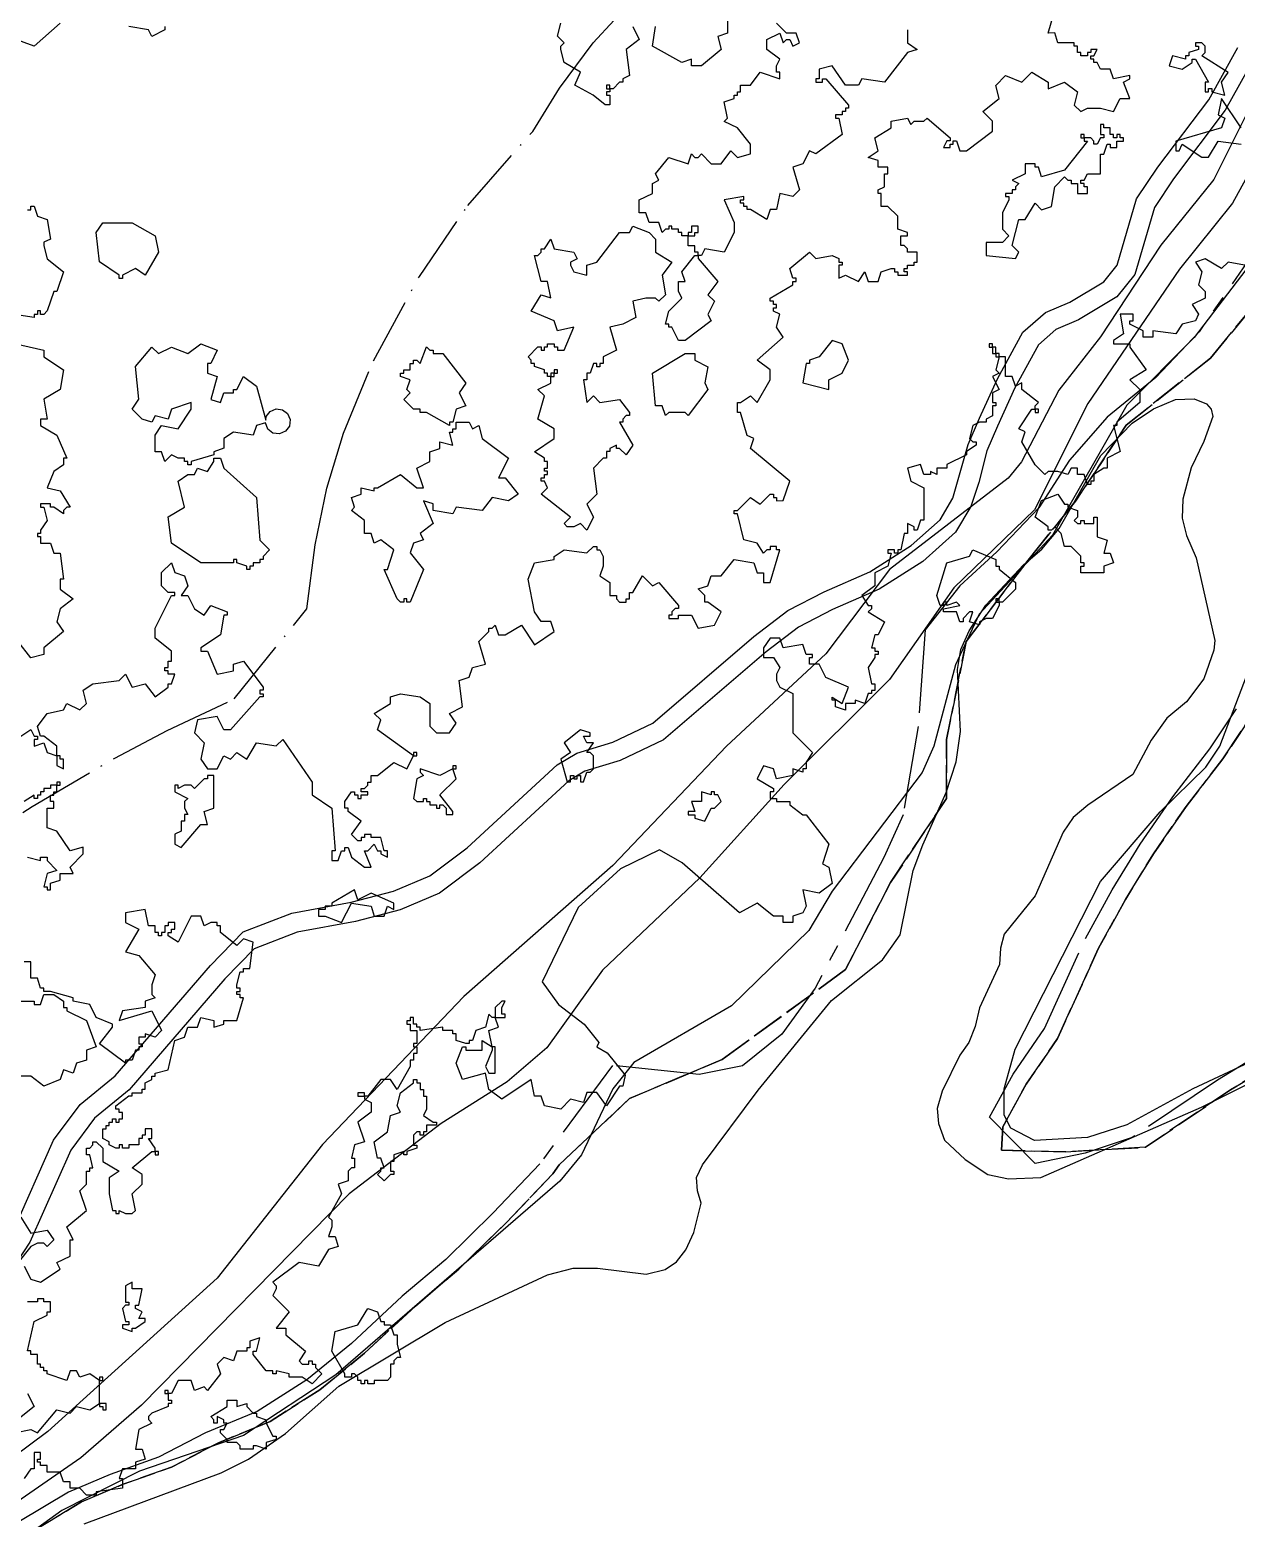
# Model space of a CAD drawing. Header units: metres. Extents: x -400 to 800, y -650 to 500.
# Drawn here: x 237.1 to 329.3, y -586.3 to -472.5 of the extents above; entities that cross this region are included whole.
import ezdxf

# ---------------------------------------------------------------- set-up
doc = ezdxf.new("R2010")
doc.units = ezdxf.units.M
doc.header["$LTSCALE"] = 2
for name, pattern in [('DASHDOT', [3.556, 2.54, -0.508, 0, -0.508]), ('DASHED', [1.524, 1.27, -0.254]), ('PHANTOM', [6.35, 3.175, -0.635, 0.635, -0.635, 0.635, -0.635])]:
    doc.linetypes.add(name, pattern=pattern)
for name, color, linetype in [('SITE-FLOOD-LIMIT', 5, 'DASHED'), ('SITE-PATH', 84, 'CONTINUOUS'), ('SITE-PROPERTY', 7, 'PHANTOM'), ('SITE-SETBACK-WATER', 1, 'DASHDOT'), ('SITE-TREE-CANOPY', 94, 'CONTINUOUS'), ('SITE-WATER-EDGE', 5, 'CONTINUOUS'), ('TOPO-CONTOUR-MAJOR', 8, 'CONTINUOUS'), ('TOPO-CONTOUR-MINOR', 9, 'CONTINUOUS')]:
    doc.layers.add(name, color=color, linetype=linetype)

msp = doc.modelspace()

# ---------------------------------------------------------------- linework, layer by layer
at = {"layer": 'SITE-FLOOD-LIMIT'}
for points in [[(237.27, -587.32), (241.06, -585.04), (244.25, -583.69), (247.94, -582.37), (251.53, -580.51), (255.48, -578.89), (259.27, -576.46), (262.69, -573.67), (266.57, -570.08), (269.89, -567.24), (273.51, -563.7), (277.08, -559.95), (277.55, -559.28), (282.94, -554.21), (290.02, -551.21), (299.45, -544.35), (302.88, -537.7), (307.17, -531.26), (307.17, -526.76), (308.67, -519.26), (313.39, -513.04), (317.03, -508.53), (320.89, -502.74), (327.33, -497.6), (332.47, -491.38)], [(332.47, -491.38), (327.33, -497.6), (320.89, -502.74), (317.03, -508.53), (313.39, -513.04), (308.67, -519.26), (307.17, -526.76), (307.17, -531.26), (302.88, -537.7), (299.45, -544.35), (290.02, -551.21), (282.94, -554.21), (277.55, -559.28), (277.08, -559.95), (273.51, -563.7), (269.89, -567.24), (266.57, -570.08), (262.69, -573.67), (259.27, -576.46), (255.48, -578.89), (251.53, -580.51), (247.94, -582.37), (244.25, -583.69), (241.06, -585.04), (237.27, -587.32)], [(330.33, -525.17), (328.28, -528.24), (325.47, -531.88), (322.97, -535.51), (320.83, -538.99), (318.78, -542.72), (315.65, -549.62), (313.25, -553.1), (311.46, -556.37), (311.37, -558.16), (316.23, -558.28), (322.36, -557.93), (328.87, -553.53), (331.95, -551.67)], [(331.95, -551.67), (328.87, -553.53), (322.36, -557.93), (316.23, -558.28), (311.37, -558.16), (311.46, -556.37), (313.25, -553.1), (315.65, -549.62), (318.78, -542.72), (320.83, -538.99), (322.97, -535.51), (325.47, -531.88), (328.28, -528.24), (330.33, -525.17)]]:
    msp.add_lwpolyline(points, dxfattribs=at)
at = {"layer": 'SITE-PATH'}
for points in [[(235.78, -564.47), (238.92, -557.39), (240.95, -554.66), (243.63, -552.48), (250.91, -544.04), (253.4, -541.47), (257.12, -540.03), (261.67, -539.2), (264.91, -538.34), (267.67, -537.19), (270.53, -535.04), (277.41, -528.69), (278.91, -527.81), (281.66, -526.95), (284.72, -525.51), (292.44, -518.89), (295.04, -516.9), (297.81, -515.47), (301.31, -513.94), (304.45, -511.94), (306.68, -509.96), (307.65, -508.31), (308.82, -504.21), (309.68, -502.2), (311.05, -499.2), (312.99, -495.63), (314.72, -494.13), (316.58, -493.34), (319.18, -491.78), (320.2, -490.49), (321.68, -485.44), (323.31, -483.01), (327.2, -477.85), (329.42, -473.85)], [(330.66, -474.72), (328.47, -478.65), (324.52, -483.89), (323.05, -486.08), (321.56, -491.21), (320.19, -492.93), (317.26, -494.69), (315.52, -495.42), (314.18, -496.59), (312.39, -499.87), (311.05, -502.8), (310.24, -504.69), (309.64, -507.12), (309.01, -508.94), (307.85, -510.92), (305.36, -513.14), (302.02, -515.27), (298.45, -516.82), (295.84, -518.17), (293.39, -520.05), (285.54, -526.78), (282.21, -528.36), (279.52, -529.19), (278.3, -529.91), (271.5, -536.19), (268.42, -538.5), (265.4, -539.77), (261.99, -540.67), (257.53, -541.48), (254.25, -542.75), (252.01, -545.05), (244.69, -553.55), (242.04, -555.71), (240.23, -558.14), (237.11, -565.18), (234.85, -568.64)]]:
    msp.add_lwpolyline(points, dxfattribs=at)
at = {"layer": 'SITE-PROPERTY'}
for points in [[(332.58, -486.68), (326.47, -495.59), (323.16, -499.08), (319.43, -502.12), (316.57, -505.4), (314.22, -509.04), (311, -512.42), (308.18, -515), (305.53, -518.38), (305, -525.76), (303.85, -532.52), (302.36, -535.79), (297.13, -545.76), (294.58, -549.29), (291.56, -551.71), (288.26, -552.36), (281.64, -551.67), (276.08, -559.2), (272.52, -562.95), (268.9, -566.5), (265.57, -569.32), (261.7, -572.93), (258.27, -575.71), (254.48, -578.13), (250.54, -579.76), (246.94, -581.62), (243.25, -582.94), (240.06, -584.29), (236.27, -586.56)], [(330.95, -550.92), (327.87, -552.79), (321.36, -557.17), (317.76, -558.38), (313.95, -559.18), (310.46, -555.62), (312.26, -552.34), (314.66, -548.86), (317.79, -541.97), (319.83, -538.24), (321.97, -534.76), (324.47, -531.13), (327.29, -527.48), (329.33, -524.41)]]:
    msp.add_lwpolyline(points, dxfattribs=at)
at = {"layer": 'SITE-SETBACK-WATER'}
msp.add_lwpolyline([(230.55, -536.32), (237.28, -531.87), (243.59, -528.18), (247.61, -526.06), (252.73, -523.65), (258.27, -516.78), (258.9, -511.87), (259.8, -507.55), (261.07, -503.33), (263.36, -497.81), (266.88, -491.36), (270.58, -485.95), (275.55, -480.27), (277.59, -476.97), (280.17, -473.5), (285.44, -467.79)], dxfattribs=at)
at = {"layer": 'SITE-TREE-CANOPY'}
for points in [[(236.43, -526.51), (237.18, -526), (237.43, -526.51), (237.68, -526.51), (237.68, -526.76), (237.43, -526.76), (237.43, -527.26), (238.18, -527.01), (238.43, -527.75), (239.18, -528.01), (239.18, -527.26), (238.18, -526.51), (237.93, -526.51), (237.68, -525.76), (238.43, -524.76), (239.68, -524.5), (239.93, -524), (240.93, -524.5), (241.43, -524), (241.18, -523), (241.93, -522.51), (243.93, -522.26), (244.43, -521.76), (244.93, -522.76), (245.93, -522.5), (246.68, -523.5), (247.68, -522.76), (247.68, -522.5), (247.93, -522.5), (248.18, -521.76), (247.68, -521.76), (247.68, -521.51), (247.43, -521.51), (247.43, -521.26), (247.68, -521.26), (247.68, -520.76), (247.93, -520.76), (247.93, -520.01), (246.68, -519.01), (246.68, -518.25), (247.93, -515.76), (248.18, -515.76), (248.18, -515.51), (247.68, -515.51), (247.18, -515), (247.18, -514), (247.93, -513.26), (248.18, -514), (248.93, -514.26), (249.18, -515), (248.68, -515.76), (249.18, -515.76), (249.68, -516.76), (250.43, -517.25), (250.93, -516.51), (252.18, -517.01), (252.18, -517.25), (251.93, -517.25), (251.68, -518.75), (250.18, -519.75), (250.18, -520.01), (250.68, -520.01), (251.43, -521.76), (252.68, -521.51), (252.68, -521.01), (253.43, -520.76), (254.93, -522.76), (254.93, -523), (254.68, -523), (254.68, -523.26), (254.93, -523.26), (254.93, -523.5), (254.68, -523.5), (252.43, -526.01), (251.93, -526.01), (251.43, -525.01), (249.93, -525.26), (249.68, -526.26), (250.43, -527.01), (250.18, -528.25), (250.68, -529.01), (251.43, -529.01), (251.93, -528.01), (252.43, -528.25), (252.93, -527.75), (253.68, -528.25), (254.43, -527.01), (255.93, -527.25), (256.43, -526.75), (258.68, -530.01), (258.68, -531), (260.18, -532), (260.43, -535.26), (260.18, -535.26), (260.18, -536.01), (260.68, -536.01), (260.93, -535.26), (261.18, -535.26), (261.18, -535.01), (261.43, -535.01), (261.68, -535.75), (262.68, -536.51), (263.18, -536.51), (262.68, -535.26), (262.93, -535.26), (263.43, -534.76), (263.68, -535.26), (263.93, -535.26), (263.93, -535.51), (264.43, -535.75), (264.43, -535.26), (264.18, -535.26), (263.93, -534.26), (263.18, -534.26), (263.18, -534.01), (262.68, -534.01), (262.68, -534.26), (262.43, -534.26), (262.43, -534.51), (262.18, -534.51), (261.68, -534.01), (262.43, -533), (261.43, -532.26), (261.43, -532), (261.18, -532), (261.18, -531.5), (261.68, -530.76), (261.93, -530.76), (261.93, -531), (262.18, -531), (262.18, -531.26), (262.43, -531.26), (262.43, -531), (262.93, -531), (262.93, -530.76), (262.43, -530.76), (262.43, -530.51), (262.68, -530.51), (262.93, -530.26), (262.93, -530.01), (263.18, -530.01), (263.18, -529.51), (263.68, -529.51), (264.93, -528.51), (265.93, -529.01), (266.43, -528.01), (263.68, -526.01), (263.93, -525.26), (263.43, -524.76), (264.68, -524.01), (264.68, -523.5), (265.43, -523.26), (266.93, -523.5), (267.68, -524.01), (267.68, -525.75), (268.18, -526.25), (269.18, -526.25), (269.68, -525.51), (269.18, -524.76), (270.18, -524.26), (269.93, -522.26), (270.68, -522), (270.93, -521.26), (271.93, -521), (271.43, -519.26), (272.18, -518.51), (272.18, -518.26), (272.43, -518.26), (272.68, -518.01), (272.93, -518.76), (273.43, -518.76), (274.68, -518.01), (275.68, -519.51), (277.18, -518.51), (276.93, -517.75), (276.18, -517.75), (275.68, -517.01), (275.18, -514.51), (275.68, -513.26), (277.18, -513.01), (277.18, -512.76), (277.93, -512.26), (279.68, -512.5), (280.18, -512), (280.43, -512), (280.43, -512.26), (280.68, -512.26), (280.93, -512.76), (280.93, -513.51), (280.68, -514.26), (281.43, -514.75), (281.43, -515.75), (281.93, -515.75), (281.93, -516.01), (282.18, -516.25), (282.68, -516.25), (282.68, -516.01), (282.93, -516.01), (282.93, -515.51), (283.18, -515.51), (283.93, -514.25), (284.68, -515.01), (285.18, -514.75), (286.68, -516.51), (286.68, -516.75), (286.43, -516.75), (286.18, -517.01), (286.18, -517.26), (285.93, -517.26), (285.93, -517.51), (286.68, -517.51), (286.68, -517.26), (287.68, -517.26), (288.18, -518.26), (289.43, -518.01), (289.93, -517.01), (288.93, -516.25), (288.68, -516.25), (288.68, -515.75), (288.18, -515.25), (288.93, -515.01), (289.18, -514.25), (289.93, -514.25), (290.93, -513.01), (292.43, -513.26), (292.68, -514.01), (293.18, -514.01), (293.18, -514.75), (293.68, -514.75), (294.43, -512.26), (294.18, -512.26), (294.18, -512.01), (293.68, -512.01), (293.68, -512.26), (293.43, -512.26), (293.18, -512.51), (292.68, -511.76), (291.68, -511.5), (291.18, -509.5), (290.93, -509.5), (290.93, -509.26), (291.18, -509.26), (292.18, -508.26), (292.93, -508.76), (293.68, -508.01), (293.93, -508.01), (293.93, -508.26), (294.18, -508.26), (294.18, -508.51), (294.68, -508.5), (295.18, -507.01), (292.18, -504.51), (292.43, -503.76), (291.93, -503.51), (291.43, -501.76), (291.18, -501.76), (291.18, -501), (291.43, -501), (292.18, -500.5), (292.68, -501), (293.68, -499.26), (293.68, -498.51), (292.68, -497.76), (294.68, -496.01), (294.18, -495.25), (294.43, -494.25), (293.93, -494.01), (293.93, -493.76), (294.18, -493.76), (294.18, -493.51), (293.93, -493.51), (293.93, -493.26), (293.68, -493.26), (293.68, -493.01), (295.43, -492.01), (295.43, -491.76), (295.68, -491.76), (295.68, -491.5), (295.43, -491.5), (295.18, -490.76), (296.68, -489.5), (297.18, -490), (298.43, -489.76), (298.93, -490), (298.93, -490.26), (299.18, -490.26), (299.18, -490.5), (298.93, -490.5), (298.93, -491.5), (299.43, -491.26), (300.43, -491.76), (300.93, -491), (301.18, -491.76), (301.93, -491.76), (302.18, -491), (302.93, -490.76), (303.18, -490.76), (303.18, -491), (303.43, -491), (303.43, -491.26), (304.18, -491.26), (304.18, -491), (303.93, -491), (303.93, -490.76), (304.18, -490.76), (304.18, -490.5), (304.68, -490.5), (304.68, -490.26), (304.93, -490.26), (304.93, -489.5), (304.18, -489.5), (304.18, -489.26), (303.93, -489), (303.68, -489), (303.68, -488.26), (304.18, -488.26), (304.18, -488.01), (303.43, -487.76), (303.43, -486.76), (302.68, -486.01), (302.18, -486.01), (302.18, -485.01), (301.93, -485.01), (301.93, -484.75), (302.43, -484.51), (302.43, -483.51), (302.68, -483.51), (302.68, -483.01), (301.93, -483.01), (301.93, -482.51), (301.18, -482.26), (301.93, -481.76), (301.68, -480.76), (302.93, -480), (302.93, -479.5), (304.18, -479.26), (304.43, -479.76), (304.68, -479.5), (305.43, -479.5), (305.68, -479.26), (307.43, -480.76), (307.43, -481), (307.18, -481), (306.93, -481.51), (307.43, -481.51), (307.43, -481.26), (307.68, -481.26), (307.68, -481), (307.93, -481), (308.18, -481.76), (308.68, -481.76), (310.68, -480.26), (310.68, -479.5), (309.93, -478.76), (311.18, -477.76), (310.93, -476.76), (311.68, -476.01), (312.93, -476.51), (313.68, -475.75), (314.93, -476.51), (314.93, -477.01), (316.18, -476.51), (317.18, -477.26), (316.93, -478.26), (317.43, -478.76), (317.93, -478.5), (318.93, -478.5), (319.93, -478.76), (320.43, -477.76), (321.18, -477.76), (320.68, -476.51), (321.18, -476.26), (321.18, -476.01), (319.93, -476.26), (319.68, -475.51), (318.93, -475.51), (318.68, -475.01), (318.43, -475.01), (318.43, -474.75), (318.18, -474.75), (318.18, -474.51), (318.43, -474.51), (318.68, -474.01), (318.18, -474.01), (318.18, -474.25), (317.93, -474.25), (317.93, -474.51), (317.43, -474.51), (317.43, -474.25), (317.18, -474.25), (317.18, -473.75), (316.93, -473.75), (316.93, -473.51), (315.68, -473.51), (315.43, -472.75), (314.93, -472.76), (315.43, -471.01)], [(239.43, -472.01), (237.43, -473.76), (235.43, -473.01)], [(283.18, -472.26), (283.68, -473.26), (282.68, -474.01), (282.93, -476.01), (282.43, -476.25), (282.43, -476.51), (282.18, -476.51), (281.68, -477.01), (281.43, -477.01), (281.43, -477.25), (281.18, -477.25), (281.18, -477.51), (281.43, -477.51), (281.43, -478.25), (281.08, -478.25), (280.16, -477.51), (278.76, -476.73), (279.18, -475.75), (277.93, -475.01), (277.68, -474.01), (277.68, -473.76), (277.93, -473.5), (277.43, -473), (277.68, -472)], [(304.18, -472.51), (304.18, -473.51), (304.93, -474.01), (304.18, -474.25), (302.43, -476.51), (300.68, -476.25), (300.43, -476.75), (299.43, -476.75), (298.43, -475.25), (297.43, -475.51), (297.43, -476.25), (297.18, -476.25), (297.18, -476.51), (297.68, -476.51), (297.68, -476.25), (297.93, -476.25), (299.68, -478.26), (299.68, -478.51), (299.43, -478.51), (299.43, -478.76), (299.18, -478.76), (299.18, -479), (298.68, -479), (298.68, -479.26), (298.93, -479.26), (299.18, -480.5), (297.18, -482), (296.68, -481.76), (296.18, -482.76), (295.43, -483.01), (295.93, -484.75), (295.43, -485.25), (294.43, -485.01), (294.18, -486.25), (293.68, -486.25), (293.43, -487.01), (292.18, -486.25), (291.93, -486.25), (291.93, -486.01), (291.68, -486.01), (291.68, -485.75), (291.43, -485.75), (291.43, -485.51), (291.68, -485.51), (291.68, -485.25), (290.18, -485.51), (290.93, -487.25), (290.93, -488.01), (290.18, -489.5), (288.68, -489.26), (288.43, -489.76), (288.18, -489.76), (288.18, -489.5), (287.93, -489.5), (287.93, -489.01), (287.43, -489.01), (287.43, -488.26), (286.93, -488.26), (286.93, -488.01), (286.68, -488.01), (286.68, -487.75), (286.18, -487.75), (286.18, -487.51), (285.93, -487.51), (285.93, -487.75), (285.68, -487.75), (285.43, -488.01), (285.18, -487.25), (284.43, -487.25), (284.18, -486.51), (283.68, -486.51), (283.68, -485.51), (284.68, -485.01), (284.68, -484.26), (285.18, -484.01), (284.93, -483.51), (285.93, -482.26), (287.43, -482.76), (287.68, -482), (287.93, -482.26), (288.18, -482.26), (288.43, -482), (289.18, -482.76), (289.93, -482.76), (290.68, -481.76), (291.18, -482.26), (292.18, -482), (292.18, -481.26), (291.18, -480), (290.18, -479.51), (290.43, -479.26), (290.18, -478.01), (290.93, -477.76), (290.93, -477.51), (291.18, -477.51), (291.18, -477.25), (291.43, -477.25), (291.43, -476.75), (292.18, -476.75), (292.93, -475.75), (294.43, -476.25), (294.43, -475.75), (294.18, -475.75), (294.18, -475.25), (294.43, -474.75), (293.43, -474.01), (293.43, -473.26), (294.43, -472.76), (294.68, -473.51), (294.93, -473.26), (295.18, -473.26), (295.43, -473.76), (295.93, -473.51), (295.68, -472.76), (294.93, -472.76), (294.18, -472)], [(290.43, -471.76), (290.43, -472.76), (289.68, -473.01), (289.93, -474.01), (288.43, -475.25), (287.68, -475.25), (287.68, -474.76), (286.93, -475.01), (284.68, -473.76), (284.93, -472.26)], [(247.43, -472.26), (247.43, -472.51), (246.43, -473.01), (246.18, -472.51), (244.68, -472.26)], [(329.68, -480.01), (328.18, -477.76), (327.93, -479), (328.43, -479.26), (328.18, -480.01), (324.68, -481.01), (324.68, -481.76), (324.93, -481.76), (325.18, -481.26), (326.68, -482.25), (327.18, -482.25), (327.93, -481.01), (329.68, -481.26)], [(236.93, -486.26), (237.18, -486.26), (237.18, -486), (237.43, -486), (237.68, -486.76), (238.43, -487.01), (238.68, -488.51), (238.18, -488.75), (238.18, -489.01), (238.43, -490.01), (239.68, -491.01), (239.18, -492.51), (238.93, -492.51), (238.43, -494), (238.18, -494.26), (237.93, -494.26), (237.93, -494), (237.68, -494), (237.68, -494.26), (237.43, -494.26), (237.43, -494.5), (235.93, -494.26)], [(329.93, -490.51), (328.68, -490.26), (328.18, -490.76), (326.93, -490.01), (326.18, -490.26), (326.68, -491.01), (326.43, -492.01), (326.93, -492.51), (326.93, -493.01), (325.93, -493.51), (326.43, -494.25), (326.18, -494.76), (325.18, -495.01), (324.68, -495.76), (322.93, -495.51), (322.93, -496.01), (322.18, -496.01), (322.18, -495.51), (321.18, -495.01), (321.18, -494.75), (321.43, -494.75), (321.43, -494.25), (320.43, -494.25), (320.68, -495.76), (319.93, -496.26), (319.93, -496.51), (321.18, -496.51), (321.18, -496.76), (322.43, -498.5), (321.18, -499.26), (321.93, -500.01), (321.93, -501.01), (320.18, -502.51), (320.18, -502.75), (319.93, -502.75), (320.43, -504.75), (319.43, -505.26), (319.43, -506.01), (319.18, -506.01), (318.43, -506.51), (318.43, -507), (318.18, -507), (318.18, -507.26), (317.93, -507.26), (317.68, -506.51), (317.18, -506.51), (317.18, -506.01), (316.68, -506.01), (316.43, -506.51), (315.68, -506.26), (314.93, -506.26), (314.68, -506.51), (313.93, -505.76), (312.93, -504.01), (313.18, -503.25), (312.68, -503.01), (313.68, -501.51), (313.93, -501.51), (313.93, -501.26), (314.18, -501.01), (312.93, -500), (312.93, -499.5), (312.43, -499.76), (312.18, -499), (311.68, -499), (311.68, -497.5), (311.18, -497.5), (310.93, -498.5), (311.18, -498.76), (310.68, -499), (311.18, -500), (310.68, -500.26), (310.68, -501.01), (310.93, -501.01), (310.93, -501.26), (310.68, -501.26), (310.68, -502.01), (310.18, -502.26), (310.18, -502.51), (309.68, -502.51), (309.18, -502.75), (308.93, -503.75), (309.18, -504.01), (309.43, -504.01), (309.43, -504.25), (308.68, -504.75), (308.68, -505.01), (307.18, -505.75), (307.18, -506.01), (306.43, -506.01), (306.43, -506.51), (305.93, -506.26), (305.93, -506.51), (305.43, -506.51), (305.18, -505.75), (304.18, -506.01), (304.43, -507.01), (305.43, -507.51), (305.43, -510), (305.18, -510), (304.93, -510.76), (304.68, -510.76), (304.68, -510.5), (304.18, -510.26), (304.18, -511.01), (303.93, -511.01), (303.68, -512.26), (303.43, -512.26), (303.43, -512.51), (303.18, -512.51), (303.18, -512.26), (302.68, -512.26), (302.68, -512.51), (302.93, -512.51), (302.68, -513.51), (301.68, -514.01), (301.68, -515.01), (300.68, -515.75), (301.18, -516.51), (301.43, -516.51), (301.43, -516.76), (301.18, -517.01), (302.43, -517.76), (301.93, -518.76), (301.68, -518.76), (301.43, -519.76), (301.68, -519.76), (301.68, -520), (301.93, -520), (301.93, -520.26), (301.68, -520.26), (301.68, -520.5), (301.18, -521.26), (301.43, -522.51), (301.68, -522.51), (301.68, -523.01), (301.43, -523.01), (301.43, -523.25), (301.18, -523.25), (300.93, -524.01), (300.18, -523.75), (300.18, -524.01), (299.43, -524.01), (299.43, -524.51), (298.68, -524.25), (298.68, -523.75), (298.43, -523.75), (298.43, -523.51), (299.18, -524.01), (299.68, -522.76), (297.93, -522.01), (297.43, -521), (296.68, -521), (296.68, -520.5), (296.93, -520.5), (296.93, -520.26), (296.43, -520.26), (296.18, -519.5), (294.68, -519.76), (294.43, -519), (293.68, -519), (293.18, -519.76), (293.18, -520.5), (293.93, -520.5), (294.43, -521.26), (294.18, -521.76), (294.18, -522.26), (294.43, -522.76), (295.43, -523.25), (295.43, -526.26), (296.93, -527.76), (296.43, -528.5), (296.43, -529), (296.18, -529), (296.18, -529.26), (295.43, -529), (295.43, -529.5), (294.18, -529.76), (293.93, -529), (293.18, -528.76), (292.68, -529.76), (293.93, -530.5), (293.93, -530.76), (293.68, -530.76), (293.68, -531.26), (294.18, -531.26), (294.18, -531.51), (295.18, -531.51), (295.18, -531.76), (296.18, -532.51), (296.43, -532.51), (298.18, -534.75), (297.68, -536.26), (298.18, -536.51), (298.43, -537.76), (297.43, -538.5), (296.18, -538.26), (296.43, -539.5), (296.18, -540), (295.43, -540.26), (295.43, -540.76), (294.68, -540.76), (294.68, -540.26), (293.93, -540.26), (292.68, -539.26), (291.33, -540), (286.96, -536.18), (285.23, -535.19), (282.25, -536.65), (279.02, -539.6), (276.27, -545.29), (277.5, -547.02), (279.48, -548.51), (280.6, -549.93), (280.43, -550.26), (281.23, -550.72), (282.6, -552.43), (282.43, -553.26), (282.18, -553.26), (281.18, -554.75), (280.43, -553.75), (279.68, -553.75), (279.43, -554.51), (278.43, -554.25), (277.68, -555.01), (276.43, -554.75), (276.18, -554.01), (275.68, -554.01), (275.43, -552.76), (273.18, -554.25), (272.18, -553.51), (271.93, -552.26), (270.18, -552.76), (269.68, -551.5), (270.18, -550.26), (270.43, -550.26), (270.43, -550.5), (271.68, -550.5), (271.68, -549.76), (272.43, -550.26), (272.18, -549.01), (272.93, -548.76), (272.68, -548.01), (272.43, -548.01), (272.18, -547.76), (271.93, -548.76), (271.18, -549.01), (270.93, -549.76), (270.68, -549.76), (270.68, -550), (270.43, -550), (269.68, -549.76), (269.68, -549.26), (269.43, -549.26), (269.43, -549.01), (268.68, -549.01), (268.68, -548.76), (266.93, -549.01), (266.93, -548.76), (266.68, -548.76), (266.68, -548.51), (266.43, -548.51), (266.43, -548.01), (266.18, -548.01), (266.18, -548.26), (265.93, -548.26), (265.93, -548.51), (266.18, -548.51), (266.18, -549.01), (266.68, -549.01), (266.68, -550), (266.43, -550), (266.43, -550.26), (266.68, -550.26), (266.68, -550.76), (266.43, -550.76), (266.43, -551.26), (266.18, -551.26), (266.18, -551.76), (265.18, -553.51), (264.68, -552.76), (263.93, -552.76), (262.93, -554.01), (262.68, -554.01), (262.68, -554.26), (263.18, -554.51), (263.18, -555.25), (262.18, -556.01), (262.68, -557.51), (261.93, -557.75), (261.68, -558.76), (261.93, -558.76), (261.93, -559.51), (261.68, -559.51), (261.43, -559.76), (261.43, -560.5), (260.68, -560.76), (260.93, -561.5), (259.93, -563.26), (260.18, -563.51), (260.18, -564.01), (259.93, -564.76), (260.43, -564.76), (260.68, -565.51), (259.93, -565.75), (259.18, -567.01), (257.68, -566.75), (255.68, -568.25), (255.93, -568.51), (255.93, -568.76), (255.68, -569.26), (256.93, -570.5), (255.93, -571.76), (256.68, -571.76), (256.68, -572.26), (258.18, -573.51), (257.68, -574.26), (257.93, -574.51), (258.43, -574.51), (258.43, -574.26), (258.68, -574.26), (258.68, -574.51), (258.93, -574.51), (258.93, -574.76), (259.43, -575.25), (258.68, -576.01), (257.93, -575.51), (256.93, -575.51), (256.93, -575.25), (255.93, -575.01), (255.93, -575.25), (255.68, -575.25), (255.68, -575.01), (255.18, -575.01), (254.18, -573.76), (254.18, -573.51), (254.43, -573.51), (254.68, -572.5), (253.93, -572.76), (253.93, -573.26), (253.68, -573.26), (253.68, -573.51), (252.93, -573.51), (252.68, -574.26), (251.93, -574.01), (251.43, -574.51), (251.68, -575.26), (250.68, -576.51), (250.43, -576.25), (249.68, -576.51), (249.43, -575.75), (248.43, -575.75), (247.93, -576.75), (247.68, -576.75), (247.68, -577.25), (247.93, -577.25), (247.93, -577.51), (247.68, -577.51), (247.68, -577.75), (246.43, -578.25), (246.18, -578.51), (246.18, -578.75), (246.43, -579.01), (245.43, -579.51), (245.18, -581), (245.68, -581), (245.93, -581.76), (245.18, -582), (245.18, -582.5), (244.18, -582.5), (243.93, -583.26), (244.18, -583.26), (244.18, -584), (242.18, -584.26), (242.18, -584.51), (241.43, -584.51), (240.93, -584), (240.18, -584), (240.18, -583.5), (239.68, -583.5), (239.43, -582.76), (238.43, -582.76), (238.43, -582.26), (237.93, -582.26), (237.93, -582), (237.68, -582), (237.68, -581.76), (237.93, -581.76), (237.93, -581.26), (237.43, -581.26), (237.43, -582.5), (237.18, -582.5), (236.68, -583.26)], [(235.93, -496.5), (238.18, -497.01), (238.18, -497.51), (239.68, -498.51), (239.43, -500.01), (238.18, -500.75), (238.43, -502.26), (237.93, -502.26), (237.93, -502.76), (239.18, -503.5), (239.93, -505.26), (239.68, -505.26), (239.68, -505.76), (238.93, -506.26), (238.43, -507.51), (239.43, -507.76), (240.18, -509.01), (239.93, -509.01), (239.68, -509.25), (239.68, -509.51), (238.93, -509.01), (238.68, -509.01), (238.68, -508.75), (237.93, -508.75), (237.93, -509.01), (238.18, -509.01), (238.43, -510.01), (237.93, -510.75), (237.93, -511.01), (237.68, -511.01), (237.68, -511.25), (237.93, -511.25), (237.93, -511.76), (238.68, -511.76), (238.93, -512.51), (239.43, -512.51), (239.68, -514.5), (239.43, -514.5), (239.43, -515.26), (240.43, -516.01), (239.43, -516.76), (239.18, -517.76), (239.68, -518.51), (238.18, -519.75), (238.18, -520.25), (237.18, -520.51), (236.18, -519.25)], [(236.93, -535.76), (237.93, -536.01), (237.93, -535.76), (238.43, -535.76), (238.43, -536.01), (239.18, -536.76), (238.43, -537.01), (238.18, -538.01), (238.43, -538.01), (238.43, -538.25), (238.68, -538.25), (238.68, -537.75), (239.43, -537.51), (239.43, -537.01), (240.43, -537.01), (240.18, -536.51), (241.18, -535.51), (241.18, -535), (240.18, -535.26), (239.18, -533.76), (238.43, -533.5), (238.43, -532.01), (238.93, -532.01), (238.93, -531.51), (238.68, -531.51), (238.68, -531.01), (238.93, -531.01), (238.93, -530.76), (239.18, -530.76), (239.18, -530.25), (238.68, -530.25), (238.68, -530.51), (238.18, -530.51), (238.18, -530.76), (237.93, -530.76), (237.93, -531.01), (237.68, -531.01), (237.68, -531.26), (237.43, -531.26), (237.43, -531.01), (236.68, -531.51)], [(236.68, -567.01), (237.18, -568.01), (237.93, -568.25), (239.43, -567.25), (239.18, -566.75), (240.18, -566.26), (240.18, -565.01), (240.43, -565.01), (239.93, -564), (241.43, -562.76), (240.93, -561.26), (241.43, -560.76), (241.43, -559.75), (241.68, -559.75), (241.68, -559.51), (241.93, -559.51), (241.68, -558.51), (241.43, -558.51), (241.43, -558.01), (241.68, -558.01), (241.93, -557.75), (241.93, -557.51), (242.18, -557.51), (242.68, -558.01), (242.68, -559.01), (243.93, -559.76), (243.18, -560.26), (243.18, -561.5), (243.43, -562.76), (243.68, -562.76), (243.68, -563), (243.93, -563), (243.93, -562.76), (244.43, -563), (244.93, -563), (245.18, -562.76), (244.93, -561.5), (245.68, -560.76), (245.68, -560.01), (244.93, -559.51), (246.43, -558.25), (246.68, -558.25), (246.68, -558.01), (246.18, -557.25), (246.43, -557.25), (246.43, -556.51), (245.93, -556.51), (245.93, -557.01), (245.68, -557.01), (245.68, -557.25), (245.43, -557.25), (245.43, -557.75), (244.68, -557.75), (244.68, -558.01), (244.18, -558.01), (244.18, -557.75), (243.93, -557.75), (243.93, -558.01), (243.68, -558.01), (243.18, -557.75), (243.18, -557.51), (242.68, -557.25), (242.68, -556.51), (242.93, -556.51), (242.93, -556.26), (243.18, -556.26), (243.18, -556.01), (243.43, -556.01), (243.43, -555.76), (243.68, -555.76), (243.68, -556.01), (243.93, -556.01), (243.93, -555.76), (244.18, -555.76), (244.18, -555.26), (243.93, -555.26), (243.93, -555.01), (243.68, -555.01), (243.68, -554.76), (244.68, -554), (244.93, -554), (244.93, -553.76), (245.68, -553.76), (245.68, -553.5), (245.93, -553.5), (245.93, -553), (246.43, -552.76), (246.43, -552.5), (246.68, -552.5), (246.68, -552.26), (247.68, -552), (248.18, -549.76), (248.93, -549.51), (249.18, -548.75), (249.93, -548.75), (250.18, -548.01), (251.18, -548.25), (251.18, -548.75), (251.93, -548.51), (251.93, -548.25), (252.93, -548.25), (253.43, -546.51), (253.18, -546.51), (253.18, -546.25), (252.93, -546.25), (252.93, -546.01), (253.18, -546.01), (253.18, -545.76), (252.93, -545.76), (252.93, -545.51), (253.18, -544.51), (253.43, -544.51), (253.43, -544.26), (253.93, -544.26), (254.18, -542.26), (253.43, -542), (252.93, -542.5), (251.68, -541.5), (251.68, -541.01), (251.43, -541.01), (251.43, -540.76), (250.93, -540.76), (250.43, -541.01), (250.18, -540.26), (249.43, -540.26), (248.43, -542.26), (247.68, -541.76), (247.68, -541.51), (247.93, -541.51), (247.93, -541.26), (248.18, -541.26), (248.18, -540.76), (247.68, -540.76), (247.68, -541.01), (247.43, -541.01), (247.43, -541.51), (247.18, -541.51), (247.18, -541.76), (246.93, -541.76), (246.93, -541.51), (246.68, -541.51), (246.68, -541.01), (246.18, -541.01), (245.93, -539.75), (244.43, -540.01), (244.43, -540.76), (245.43, -541.26), (244.43, -543), (245.43, -543.26), (246.68, -544.76), (246.43, -545.51), (246.43, -546.26), (246.68, -546.51), (245.93, -546.75), (245.93, -547.25), (244.18, -547.51), (243.93, -548.25), (246.43, -547.51), (247.18, -549.01), (246.68, -549.51), (245.93, -549.25), (245.93, -549.51), (245.43, -549.51), (245.43, -550.01), (245.68, -550.01), (245.68, -550.26), (245.43, -550.26), (245.43, -550.51), (245.18, -550.51), (244.93, -551.26), (244.43, -551.26), (244.43, -551.51), (242.43, -550.01), (243.43, -548.75), (243.43, -548.51), (242.18, -548.01), (241.68, -547.01), (240.43, -546.76), (240.43, -546.51), (238.68, -546.01), (238.18, -546.01), (238.18, -545.76), (237.93, -545.76), (237.68, -545), (237.18, -545), (237.18, -543.76), (236.68, -543.76)], [(236.43, -546.76), (237.43, -546.76), (237.43, -547.01), (237.93, -547.01), (238.18, -546.26), (238.93, -546.26), (239.68, -546.76), (239.68, -547.25), (239.93, -547.25), (239.93, -547.51), (241.43, -548.25), (242.18, -550.26), (241.43, -550.51), (241.43, -551.26), (240.68, -551.51), (240.43, -552.26), (239.68, -552), (239.43, -552.76), (238.18, -553.26), (237.18, -552.5), (236.18, -552.5)], [(236.43, -563.26), (237.18, -564.5), (238.43, -564.26), (238.93, -565.01), (238.43, -565.51), (238.18, -565.26), (237.68, -565.26), (237.18, -565.51), (236.18, -566.76)], [(235.93, -579.75), (237.18, -579.51), (237.68, -579.76), (239.18, -578.01), (240.18, -578.25), (240.68, -577.75), (241.68, -578.01), (242.43, -577.51), (242.43, -575.76), (241.68, -575.26), (240.93, -575.51), (240.68, -575.01), (240.18, -575.01), (239.93, -575.76), (238.43, -575.26), (238.43, -575.01), (238.18, -575.01), (238.18, -574.76), (237.93, -574.76), (237.93, -574.5), (237.68, -574.5), (237.68, -573.76), (237.18, -573.76), (237.18, -573.5), (236.93, -573.5), (237.43, -571.26), (238.43, -570.76), (238.43, -570.51), (238.68, -570.51), (238.68, -569.75), (238.18, -569.75), (238.18, -569.51), (237.68, -569.51), (237.68, -569.75), (236.93, -569.75)], [(236.93, -576.75), (237.43, -577.75), (236.18, -578.75)]]:
    msp.add_lwpolyline(points, dxfattribs=at)
for points in [[(326.93, -474.25), (326.93, -473.75), (326.68, -473.51), (326.18, -473.51), (326.18, -473.75), (326.43, -473.75), (326.43, -474.01), (325.68, -474.25), (325.68, -474.51), (325.43, -474.51), (325.43, -474.75), (324.43, -474.51), (324.18, -475.26), (325.18, -475.51), (325.93, -475.01), (325.93, -474.75), (326.18, -474.75), (327.18, -476.51), (326.93, -476.51), (326.93, -477.26), (327.18, -477.26), (327.18, -477), (327.43, -477), (327.43, -477.26), (328.43, -477.5), (328.18, -476.51), (328.68, -475.76), (326.68, -474.51)], [(281.43, -476.75), (281.18, -476.75), (281.18, -477.01), (281.43, -477.01)], [(317.68, -481.01), (317.93, -481.01), (316.18, -483.25), (314.43, -483.75), (314.18, -483.01), (313.93, -483.01), (313.93, -482.75), (313.18, -482.75), (313.18, -483.51), (312.18, -484.01), (312.68, -484.25), (312.43, -484.51), (312.43, -484.75), (312.18, -484.75), (312.18, -485.01), (311.68, -485.01), (311.68, -485.25), (311.93, -485.25), (311.93, -485.51), (311.43, -486.51), (311.43, -487.76), (311.93, -488.26), (311.43, -488.76), (310.18, -488.76), (310.18, -489.76), (312.43, -490), (312.68, -489.5), (312.18, -489), (312.68, -487.01), (313.18, -487.01), (313.93, -485.76), (314.43, -486.26), (315.18, -486.01), (315.43, -484.51), (316.18, -483.75), (316.43, -484.01), (316.68, -484.01), (316.68, -484.25), (317.18, -484.25), (317.18, -485.01), (317.93, -485.01), (317.93, -484.51), (317.68, -484.51), (317.68, -484.25), (317.43, -484.25), (317.43, -484.01), (317.68, -484.01), (317.93, -483.51), (318.93, -483.51), (318.93, -482.01), (319.18, -482.01), (319.43, -481.26), (319.68, -481.26), (319.68, -481.51), (320.18, -481.51), (320.18, -481.01), (320.68, -481.01), (320.68, -480.76), (320.43, -480.76), (320.43, -480.51), (320.18, -480.51), (320.18, -480.76), (319.93, -480.76), (319.93, -480.51), (319.68, -480.51), (319.68, -480), (319.18, -480), (319.18, -479.76), (318.93, -479.76), (318.93, -480.51), (319.18, -480.51), (319.18, -480.76), (318.93, -480.76), (318.68, -481.26), (318.43, -481.26), (318.43, -481.01), (318.18, -480.76), (317.68, -480.76)], [(317.68, -480.5), (317.43, -480.5), (317.43, -480.76), (317.68, -480.76)], [(245.93, -491.26), (245.18, -490.75), (244.18, -491.26), (244.18, -491.51), (243.93, -491.51), (243.93, -491.26), (242.43, -490.25), (242.18, -488.01), (242.68, -487.26), (244.93, -487.26), (246.68, -488.25), (246.93, -489.51)], [(276.68, -499.01), (276.68, -498.76), (276.43, -498.76), (276.43, -498.51), (275.68, -498.25), (275.68, -498.01), (275.43, -498.01), (275.43, -497.75), (275.18, -497.51), (275.93, -496.75), (276.18, -496.75), (276.18, -497.01), (276.43, -497.01), (276.43, -496.75), (276.68, -496.75), (276.68, -496.51), (277.18, -496.51), (277.18, -496.75), (277.43, -496.75), (277.43, -497.01), (277.93, -497.01), (278.68, -495.25), (277.43, -495.51), (277.18, -494.76), (275.43, -494.01), (276.18, -492.76), (276.93, -493), (276.68, -491.76), (276.18, -491.76), (275.68, -489.76), (275.93, -489.76), (276.18, -489.51), (276.18, -489.26), (276.43, -489.26), (276.93, -488.51), (277.18, -489.26), (278.68, -489.51), (278.93, -490.01), (278.43, -490.26), (278.43, -490.5), (278.68, -491), (279.68, -491.26), (279.68, -490.5), (280.43, -490.26), (282.18, -488.01), (282.93, -488.01), (283.18, -487.51), (284.43, -488.01), (284.93, -488.51), (284.93, -489.51), (286.18, -490.26), (285.43, -491.26), (285.68, -492.76), (285.18, -493.26), (284.93, -493.01), (284.18, -493.01), (283.18, -493.26), (283.43, -494.51), (282.43, -495.01), (281.43, -495.25), (281.93, -497.01), (280.93, -497.51), (280.93, -498.01), (280.68, -498.01), (280.68, -498.26), (280.43, -498.26), (280.43, -498.01), (280.18, -498.01), (279.93, -498.76), (279.68, -498.76), (279.68, -499.26), (279.43, -499.26), (279.68, -501), (280.18, -500.5), (280.68, -501), (282.18, -500.76), (282.93, -501.76), (282.93, -502), (282.68, -502), (282.43, -502.26), (282.43, -502.5), (282.18, -502.5), (283.18, -504.26), (282.68, -505.01), (282.18, -504.51), (281.93, -504.51), (281.93, -504.26), (281.43, -504.51), (281.43, -504.75), (281.18, -504.75), (281.18, -505.25), (280.93, -505.25), (280.18, -506.01), (280.43, -508.01), (279.68, -508.76), (280.18, -509.76), (279.68, -510.76), (279.18, -510.26), (278.68, -510.5), (278.18, -510.5), (277.93, -510.26), (278.43, -509.76), (276.18, -508.01), (276.68, -507.51), (276.43, -507.01), (276.18, -507.01), (276.18, -506.75), (276.43, -506.75), (276.43, -506.51), (276.68, -506.51), (276.68, -506.25), (276.43, -506.25), (276.43, -506.01), (276.68, -506.01), (276.68, -505.51), (276.43, -505.51), (276.43, -505.25), (275.68, -504.76), (277.18, -503.76), (277.18, -503), (275.93, -502.26), (276.43, -500.5), (275.93, -500.01), (276.93, -499.51), (276.93, -499.01)], [(287.68, -488.26), (287.93, -488.26), (287.93, -488.01), (288.18, -488.01), (288.18, -487.51), (287.68, -487.51), (287.68, -488.01), (287.43, -488.01), (287.43, -488.26)], [(288.18, -490), (289.68, -491.76), (288.93, -492.76), (289.43, -493.26), (288.93, -494.26), (289.18, -494.75), (287.18, -496.25), (286.68, -496.25), (286.18, -495.25), (285.93, -495.25), (285.93, -495.01), (285.68, -495.01), (285.93, -494.01), (286.93, -493.01), (286.68, -492.5), (286.68, -491.76), (287.18, -491.76), (286.93, -491), (287.93, -489.76), (288.18, -489.76)], [(255.17, -502.07), (255.47, -501.68), (255.92, -501.49), (256.42, -501.55), (256.81, -501.85), (257.01, -502.3), (256.95, -502.8), (256.65, -503.19), (256.19, -503.39), (255.69, -503.33), (255.3, -503.03), (255.11, -502.54), (254.43, -502.76), (254.18, -503.5), (252.68, -503.26), (251.93, -503.76), (251.93, -504.5), (251.18, -504.76), (251.18, -505), (249.43, -505.51), (249.43, -505.76), (249.18, -505.76), (249.18, -505.51), (248.93, -505.51), (248.93, -505.26), (248.43, -505.26), (247.93, -505), (247.43, -505.5), (247.18, -504.76), (246.68, -504.76), (246.68, -503.5), (247.18, -502.76), (248.43, -503), (249.43, -501.51), (249.43, -501.01), (247.93, -501.51), (247.68, -502.26), (246.68, -502.01), (246.43, -502.51), (245.68, -502.26), (244.93, -501.51), (245.43, -500.75), (245.18, -498.25), (246.43, -496.76), (246.93, -497.26), (247.93, -496.76), (249.18, -497.26), (250.18, -496.51), (251.43, -497.01), (250.93, -498.01), (250.68, -498.01), (250.68, -498.75), (251.43, -499.01), (250.93, -500.76), (251.68, -501.01), (251.93, -500.25), (252.68, -500.25), (252.68, -500.01), (252.93, -500.01), (253.43, -499.01), (254.43, -499.75), (255.13, -502.34)], [(267.68, -497.01), (267.93, -497.01), (267.93, -497.25), (268.68, -497.25), (270.43, -499.51), (269.93, -500.26), (270.43, -501.26), (269.68, -501.5), (269.43, -502.5), (269.18, -502.5), (269.18, -502.76), (267.43, -501.76), (266.93, -501.76), (266.93, -501.5), (266.43, -501.5), (265.68, -500.76), (266.18, -500.26), (265.93, -500.01), (266.18, -499.26), (265.43, -499.01), (265.43, -498.75), (265.68, -498.75), (265.68, -498.51), (266.18, -498.51), (266.18, -498.01), (266.43, -498.01), (266.43, -497.75), (266.68, -497.75), (266.93, -498.01), (267.43, -496.75)], [(298.18, -500), (298.18, -499.26), (299.18, -498.76), (299.68, -497.76), (299.18, -496.51), (298.43, -496.25), (297.43, -497.51), (296.68, -497.76), (296.68, -498.01), (296.43, -498.01), (296.18, -499.5)], [(310.68, -496.51), (310.43, -496.51), (310.43, -496.76), (310.68, -496.76)], [(310.93, -496.76), (310.68, -496.76), (310.68, -497.26), (310.93, -497.26)], [(287.43, -502), (287.18, -501.76), (285.93, -501.76), (285.68, -502), (285.43, -501.26), (284.93, -501.26), (284.68, -498.76), (287.18, -497.25), (287.93, -497.25), (287.93, -497.76), (288.93, -498.26), (288.68, -499.5), (288.93, -500)], [(311.18, -497.26), (310.93, -497.26), (310.93, -497.5), (311.18, -497.5)], [(277.18, -499.01), (277.18, -498.76), (276.93, -498.76), (276.93, -499.01)], [(277.43, -498.76), (277.43, -498.51), (277.18, -498.51), (277.18, -498.76)], [(313.93, -501.76), (314.18, -501.76), (314.18, -501.51), (313.93, -501.51)], [(270.93, -503), (271.43, -502.76), (271.68, -503.76), (273.68, -505.25), (272.93, -506.75), (273.43, -506.75), (274.43, -508.01), (273.68, -508.51), (272.43, -508.25), (271.68, -509.26), (269.68, -509.01), (269.43, -509.51), (267.93, -509.26), (267.93, -508.75), (267.18, -508.51), (267.93, -510.26), (266.93, -511), (267.18, -511.5), (266.43, -511.76), (266.18, -512.5), (267.18, -513.76), (266.18, -516.25), (265.93, -516.25), (265.93, -516.01), (265.68, -516.01), (265.68, -516.25), (265.43, -516.25), (265.18, -516.01), (264.18, -513.76), (264.43, -513.76), (264.93, -512.26), (263.93, -511.5), (263.43, -511.76), (263.18, -511), (262.68, -511.01), (262.68, -510.01), (261.68, -509.25), (261.93, -509.01), (261.68, -508.25), (262.43, -508.01), (262.43, -507.51), (263.43, -507.75), (263.43, -507.51), (263.68, -507.51), (265.43, -506.51), (266.68, -507.51), (267.18, -507.51), (266.68, -506.01), (267.68, -505.51), (267.68, -504.76), (268.43, -504.51), (268.43, -504.01), (269.43, -504.26), (269.18, -503.26), (269.43, -503.26), (269.43, -503), (269.68, -503), (269.68, -502.5), (270.68, -502.5)], [(254.43, -508.25), (254.68, -511.51), (255.43, -512.26), (254.93, -512.76), (254.93, -513), (254.68, -513), (254.68, -513.26), (254.18, -513.26), (254.18, -513.5), (253.93, -513.5), (253.93, -513.76), (253.68, -513.76), (253.68, -513.5), (252.93, -513.26), (252.93, -513), (252.68, -513), (252.68, -513.26), (250.18, -513.26), (247.93, -511.76), (247.68, -509.75), (248.93, -509.01), (248.43, -507.01), (249.18, -506.51), (249.68, -506.51), (249.93, -506.01), (250.68, -506.26), (251.18, -505.51), (251.18, -505.26), (251.68, -505.26), (251.93, -506.01)], [(316.18, -508.76), (316.43, -508.76), (316.43, -509), (317.18, -509.26), (317.18, -509.76), (316.93, -510.01), (317.18, -510.26), (317.43, -510.26), (317.43, -510.01), (317.68, -510.01), (317.68, -510.26), (318.43, -510.26), (318.43, -509.76), (318.68, -509.76), (318.68, -511.26), (319.43, -511.51), (319.18, -512.51), (319.68, -512.51), (319.93, -513.25), (319.18, -513.51), (319.18, -514.01), (317.43, -514.01), (317.43, -513.51), (317.68, -513.51), (317.68, -513.25), (317.43, -513.25), (317.43, -512.75), (316.68, -512.01), (316.18, -512.01), (315.93, -511.01), (315.43, -510.51), (315.18, -510.76), (314.93, -510.76), (314.93, -510.51), (313.93, -509.76), (314.43, -508.5), (315.68, -508)], [(311.18, -516.51), (310.68, -517.5), (310.18, -517.5), (309.68, -517.76), (309.68, -518), (308.93, -517.76), (309.18, -517.01), (308.93, -517.01), (308.43, -517.5), (308.43, -517.76), (308.18, -517.76), (307.93, -517.01), (306.93, -517.01), (306.93, -516.76), (308.18, -516.51), (307.93, -516.26), (307.18, -516.51), (307.18, -516.26), (306.93, -516.26), (306.93, -516.51), (306.68, -516.51), (306.43, -515.76), (307.18, -513.25), (308.93, -512.75), (309.18, -512.26), (310.93, -513.01), (310.93, -513.51), (311.18, -513.51), (311.18, -513.75), (312.43, -514.75), (312.43, -515.26), (311.43, -516.26), (311.18, -516.26)], [(311.18, -516.01), (310.93, -516.01), (310.93, -516.26), (311.18, -516.26)], [(278.18, -530), (278.43, -530), (278.43, -529.5), (278.68, -529.5), (278.68, -529.76), (278.93, -529.76), (278.93, -529.5), (279.18, -529.5), (279.18, -530), (279.43, -530), (279.68, -529.26), (279.93, -529.26), (280.18, -529.01), (280.18, -528.01), (279.93, -527.76), (279.68, -527.76), (280.18, -527.01), (279.68, -527.01), (279.43, -526.51), (279.93, -526.51), (279.93, -526.25), (279.18, -526.01), (277.93, -527.01), (278.43, -527.76), (277.68, -528.26)], [(266.68, -528.01), (266.68, -527.75), (266.43, -527.75), (266.43, -528.01)], [(239.18, -528.75), (239.68, -529.01), (239.68, -528.25), (239.43, -528.25), (239.43, -528.01), (239.18, -528.01)], [(268.43, -529.51), (266.93, -529.01), (266.93, -529.26), (267.18, -529.51), (266.68, -529.76), (266.43, -531.26), (266.68, -531.5), (267.18, -531.5), (267.18, -531.26), (267.43, -531.26), (267.43, -531.5), (267.68, -531.5), (267.68, -531.76), (268.18, -531.76), (268.18, -532), (268.43, -532), (268.43, -531.76), (268.68, -531.76), (268.93, -532), (268.93, -532.5), (269.43, -532.5), (269.43, -532.26), (268.43, -531), (269.68, -529.76), (269.43, -529.01)], [(269.68, -529.01), (269.68, -528.76), (269.43, -528.76), (269.43, -529.01)], [(239.43, -530.25), (239.43, -530.01), (239.18, -530.01), (239.18, -530.25)], [(251.18, -532), (251.18, -529.51), (250.68, -529.51), (250.68, -529.76), (250.43, -529.76), (249.68, -530.51), (249.43, -530.26), (248.93, -530.26), (248.43, -530.51), (248.43, -530.26), (248.18, -530.26), (248.18, -530.76), (249.18, -531.26), (248.93, -531.51), (248.93, -532), (249.18, -532.5), (248.93, -532.5), (248.93, -533), (248.68, -533), (248.68, -533.76), (248.18, -534), (248.18, -534.76), (248.68, -535.01), (250.18, -533.26), (250.68, -533.26), (250.43, -532.26)], [(288.68, -533.01), (289.18, -532.01), (289.43, -532.01), (289.93, -531.51), (289.68, -531), (289.43, -531), (289.43, -530.76), (289.18, -530.76), (289.18, -531), (288.43, -530.76), (288.43, -531.5), (287.68, -531.5), (287.93, -532.26), (287.43, -532.26), (287.43, -532.51), (287.93, -532.51), (287.93, -532.76)], [(259.18, -540.26), (259.68, -540.26), (260.93, -540.76), (261.68, -539.26), (263.18, -539.51), (263.43, -540.26), (264.18, -540.26), (264.43, -539.51), (264.93, -539.76), (264.93, -539.26), (263.18, -538.51), (262.18, -539.01), (261.93, -538.25), (260.18, -539.26), (260.18, -539.51), (259.68, -539.51), (259.68, -539.76), (259.18, -539.76)], [(273.43, -548.01), (273.43, -547.76), (273.18, -547.76), (273.18, -547.25), (273.43, -546.75), (273.18, -546.75), (272.68, -547.25), (272.68, -548.01)], [(272.43, -550.5), (271.93, -551.76), (272.18, -552.26), (272.68, -552.26), (272.68, -550.26), (272.43, -550.26)], [(266.68, -553.01), (266.93, -553.01), (266.93, -553.51), (267.18, -553.51), (267.18, -554.01), (267.43, -554.01), (267.43, -555.01), (267.18, -555.51), (267.93, -556.01), (268.18, -556.01), (268.18, -556.25), (267.43, -556.25), (267.43, -556.75), (267.18, -556.75), (267.18, -557.01), (266.93, -557.01), (266.93, -556.75), (266.68, -556.75), (266.43, -557.01), (266.43, -557.76), (266.68, -557.76), (266.68, -558.01), (265.93, -558.26), (265.93, -558.51), (265.68, -558.51), (265.68, -558.26), (264.93, -558.51), (264.93, -559.01), (264.68, -559.01), (264.68, -559.76), (264.93, -559.76), (264.93, -560), (264.68, -560), (264.18, -560.5), (263.68, -560), (263.93, -559.76), (263.93, -559.51), (264.18, -559.51), (263.93, -558.76), (263.68, -558.76), (263.43, -557.51), (264.43, -556.75), (264.68, -555.51), (265.43, -555.25), (265.18, -554.76), (265.43, -553.76), (266.43, -553.01), (266.43, -552.76), (266.68, -552.76)], [(262.68, -553.76), (262.18, -553.76), (262.18, -554.01), (262.68, -554.01)], [(246.68, -558.51), (246.93, -558.51), (246.93, -558.25), (246.68, -558.25)], [(244.93, -568.25), (244.43, -568.51), (244.43, -569.76), (244.68, -569.76), (244.68, -570.01), (244.43, -570.01), (244.18, -570.26), (244.43, -571.26), (244.68, -571.26), (244.68, -571.5), (244.18, -571.5), (244.18, -571.76), (244.93, -572), (244.93, -571.76), (245.18, -571.76), (245.93, -571.26), (245.93, -571.01), (245.43, -571.01), (245.68, -570.51), (245.18, -570.26), (245.18, -570.01), (245.43, -570.01), (245.68, -568.75), (244.93, -568.75)], [(263.93, -571.26), (264.18, -571.26), (264.18, -571.5), (264.68, -571.5), (264.93, -572.26), (265.18, -572.26), (265.18, -573.01), (265.43, -574.01), (265.18, -574.01), (264.93, -574.26), (264.93, -574.51), (264.68, -574.51), (264.68, -575.51), (264.43, -575.75), (263.43, -575.75), (263.43, -576.01), (262.93, -576.01), (262.93, -575.75), (262.68, -575.75), (262.68, -576.01), (262.43, -576.01), (262.43, -575.75), (262.18, -575.75), (262.18, -575.51), (261.93, -575.25), (261.68, -575.25), (261.68, -575.51), (261.18, -575.51), (261.18, -575.25), (260.18, -573.51), (260.43, -572), (262.18, -571.5), (262.93, -570.26), (263.68, -570.5)], [(242.68, -575.76), (242.68, -575.51), (242.43, -575.51), (242.43, -575.76)], [(247.68, -576.51), (247.43, -576.51), (247.43, -576.75), (247.68, -576.75)], [(242.43, -577.75), (242.68, -577.75), (242.68, -578.01), (242.93, -578.01), (242.93, -577.51), (242.43, -577.51)], [(252.93, -577.75), (253.68, -577.51), (253.68, -577.75), (254.18, -578.25), (254.43, -578.25), (254.43, -578.51), (255.18, -578.76), (255.18, -579.01), (255.68, -580), (255.93, -580), (255.93, -580.26), (255.18, -580.5), (255.18, -581), (254.43, -580.76), (254.18, -580.76), (254.18, -581), (253.18, -581), (253.18, -580.76), (252.93, -580.5), (252.18, -580.5), (252.18, -580.26), (251.68, -579.76), (251.68, -579.51), (251.93, -579.51), (252.18, -579.01), (251.93, -579.01), (251.93, -578.76), (251.43, -578.51), (251.43, -579.01), (251.18, -579.01), (251.18, -578.76), (250.93, -578.51), (252.18, -577.75), (252.18, -577.25), (252.93, -577.25)]]:
    msp.add_lwpolyline(points, close=True, dxfattribs=at)
at = {"layer": 'SITE-WATER-EDGE'}
msp.add_lwpolyline([(241.25, -586.72), (251.72, -582.82), (253.81, -581.76), (256.64, -579.8), (260.72, -576.19), (268.85, -571.33), (276.68, -567.69), (278.62, -567.17), (280.49, -567.16), (284.2, -567.62), (285.66, -567.28), (286.53, -566.68), (287.25, -565.77), (287.86, -564.44), (288.42, -562.21), (288.12, -561.26), (288.05, -560.25), (288.52, -559.28), (292.78, -553.57), (298.37, -546.71), (302.28, -543.61), (303.62, -541.7), (304.62, -536.78), (305.34, -534.8), (307.13, -530.82), (307.9, -528.46), (308.22, -526.14), (308.01, -521.4), (308.25, -519.88), (308.9, -518.46), (310.17, -516.49), (313.04, -513.4), (314.44, -512.21), (315.78, -510.63), (318.95, -505.06), (321.35, -502.59), (322.99, -501.47), (324.65, -500.76), (326.08, -500.71), (327.04, -501.1), (327.39, -501.5), (327.52, -502.07), (326.82, -503.98), (325.86, -505.99), (325.22, -508.39), (325.18, -509.85), (325.51, -511.17), (326.24, -512.88), (327.67, -519.18), (327.59, -519.92), (326.82, -522.13), (325.5, -523.87), (324.01, -525.12), (322.8, -526.8), (321.41, -529.43), (317.95, -531.77), (316.83, -532.71), (316.07, -533.83), (313.94, -538.7), (311.58, -541.64), (311.3, -542.72), (311.21, -543.95), (309.68, -547.27), (309.36, -548.69), (308.86, -549.93), (308.17, -550.88), (306.82, -553.65), (306.44, -554.96), (306.55, -556.12), (307, -557.38), (308.58, -558.87), (310.33, -560.01), (311.89, -560.34), (314.36, -560.24), (326.64, -554.86), (346.91, -544.76)], dxfattribs=at)
at = {"layer": 'TOPO-CONTOUR-MAJOR'}
msp.add_lwpolyline([(335.05, -474.79), (329.01, -485.76), (324.98, -490.81), (317.97, -501.07), (313.89, -509.2), (307.73, -515.17), (302.81, -522.17), (294.75, -530.21), (288.32, -537.34), (280.86, -544.39), (276.61, -550.34), (273.59, -552.92), (268.55, -556.1), (261.5, -561.49), (245.64, -577.64), (241.01, -581.67), (231.27, -588.39)], dxfattribs=at)
at = {"layer": 'TOPO-CONTOUR-MINOR'}
for points in [[(330.63, -477.89), (327.58, -483.94), (323.55, -488.97), (318.93, -495.97), (315.75, -500.06), (312.89, -505.53), (311.88, -506.77), (302.81, -513.76), (297.93, -520.21), (290.35, -527.26), (281.65, -536.39), (270.28, -546.41), (259.48, -557.73), (251.42, -567.94), (238.47, -579.66), (230.26, -585.76), (225.9, -590.74), (217.16, -596.71), (210.11, -600.86), (206.08, -602.76), (202.05, -605.74), (199.03, -607.21), (192.98, -611.19), (183.91, -618.46)], [(334.05, -485.58), (326.09, -496.03), (320.95, -501.19), (315.25, -511.14), (309.67, -517.19), (307.85, -521.05), (306.2, -527.26), (305.29, -529.28), (298.43, -538.35), (296.65, -541.37), (290.72, -547.12), (283.26, -551.45), (281.67, -553.46), (279.26, -558.5), (277.62, -560.51), (260.49, -575.32), (253.44, -579.95), (245.5, -582.68), (239.56, -585.7), (232.54, -590.74)], [(340.09, -546.87), (325.99, -553.47), (320.95, -556.22), (317.93, -557.18), (313.89, -557.4), (312.08, -556.48), (311.57, -555.48), (311.58, -553.46), (312.41, -550.44), (318.93, -537.61), (323.48, -532.3), (326.99, -528.87), (328.06, -527.26), (332.66, -515.17)]]:
    msp.add_lwpolyline(points, dxfattribs=at)

doc.saveas('drawing.dxf')
